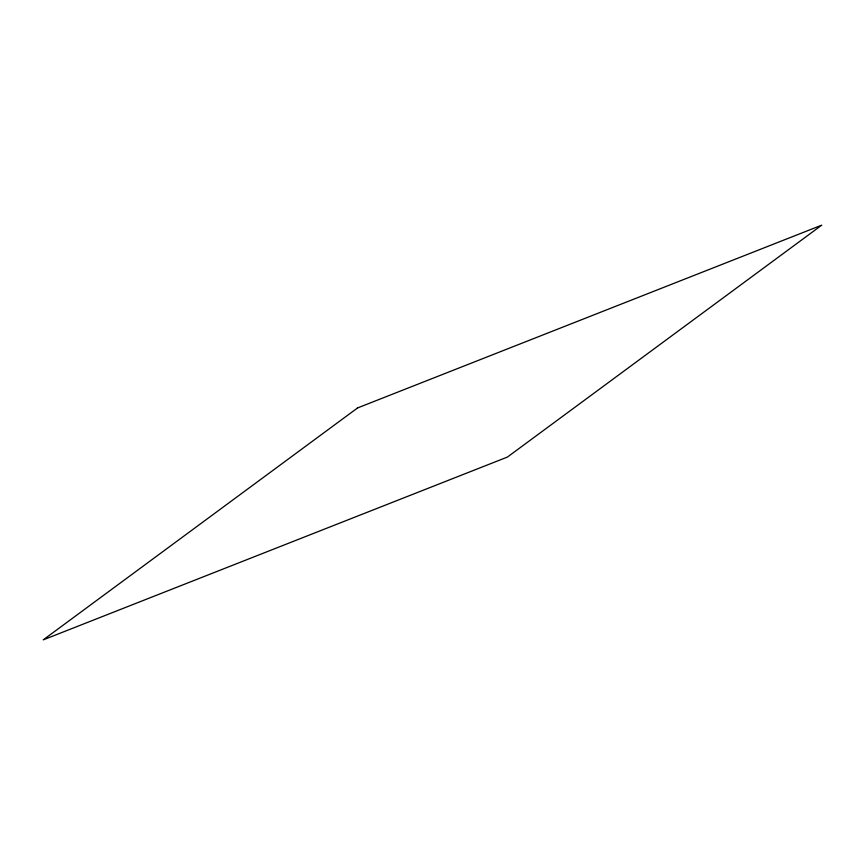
<?xml version="1.0" encoding="UTF-8"?>
<svg xmlns="http://www.w3.org/2000/svg" width="865" height="865" viewBox="0 0 865 865"><rect width="100%" height="100%" fill="white"/><g stroke="black" fill="none" stroke-linecap="round" stroke-linejoin="round"><path stroke-width="1.3" d="M357.58 407.934L43.25 639.851L507.42 457.066L821.75 225.149L357.58 407.934"/></g></svg>
